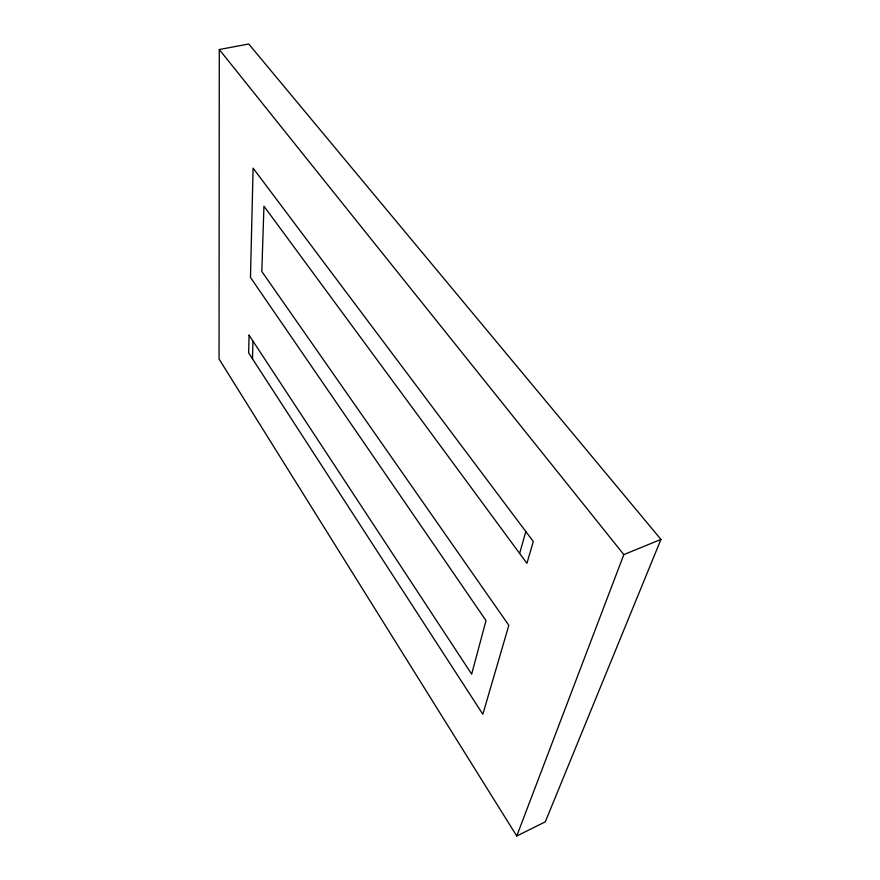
<?xml version="1.0" encoding="UTF-8"?>
<svg xmlns="http://www.w3.org/2000/svg" width="880" height="880" viewBox="0 0 880 880"><rect width="100%" height="100%" fill="white"/><g stroke="black" fill="none" stroke-linecap="round" stroke-linejoin="round"><path stroke-width="1.32" d="M219.285 49.522L219.054 359.018L516.747 836L545.303 821.821L660.946 539.418L248.743 44L219.285 49.522L623.821 554.609L516.747 836M252.483 358.798L252.967 341.088M519.64 553.432L525.822 531.531M623.821 554.609L660.946 539.418M249.073 335.159L248.644 352.88L482.845 714.263L508.827 625.295L261.822 271.491L263.945 206.173L526.922 563.332L533.291 541.497L253.099 168.124L250.47 277.42L486.013 620.565L471.669 674.135L249.073 335.159"/></g></svg>
